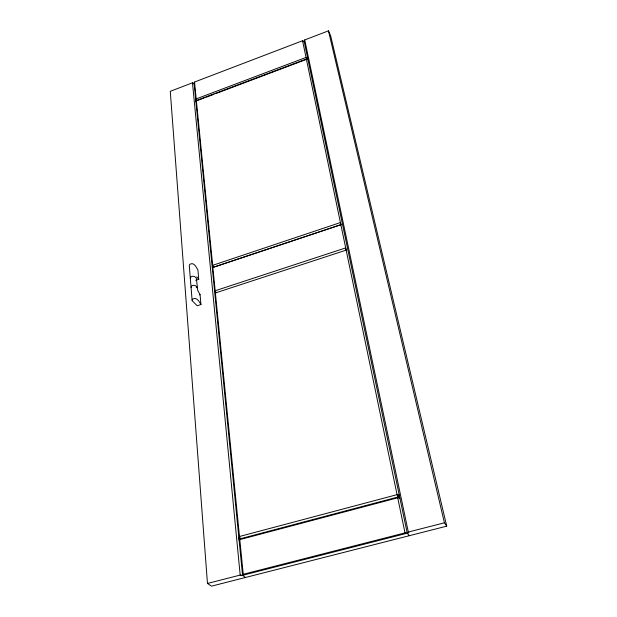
<?xml version="1.0" encoding="UTF-8"?>
<svg xmlns="http://www.w3.org/2000/svg" width="617" height="617" viewBox="0 0 617 617"><rect width="100%" height="100%" fill="white"/><g stroke="black" fill="none" stroke-linecap="round" stroke-linejoin="round"><path stroke-width="0.93" d="M307.667 58.098L306.032 57.42L196.198 98.905L196.931 100.718L195.882 101.111L196.198 98.905L194.532 82.03L302.561 40.745L304.173 41.439L407.251 533.188L409.264 535.703M307.991 59.664L306.356 58.985L397.063 494.649L399.577 496.569L397.718 497.803L239.805 539.613L239.003 539.119L239.496 536.489L196.36 100.494L306.356 58.985L307.829 58.885L306.032 57.42L302.561 40.745L303.086 41.848M245.512 577.473L242.566 575.314L194.139 83.449L194.532 82.03M195.805 100.324L196.198 98.905M195.959 101.905L196.36 100.494L196.931 100.718M405.608 533.612L405.022 532.887L397.718 497.803L397.973 496.993L397.063 494.649L239.496 536.489L238.848 537.561M304.173 41.439L304.736 39.92L328.468 30.85L330.673 35.879L446.731 526.154L211.5 586.15L207.459 583.458L170.269 91.301L192.473 82.817L194.139 83.449M190.337 278.491L190.9 276.863C192.735 275.699 195.427 276.316 196.36 278.367L197.733 290.453L200.085 294.648L200.941 304.536L197.185 305.762L192.134 300.633L189.28 265.48L189.882 264.223C193.985 261.778 196.183 267.2 197.918 269.907L198.736 279.3L195.682 280.311M192.088 300.263L192.712 299.029C196.707 296.63 199.368 301.705 200.941 304.536M239.157 540.677L240.483 538.726L239.496 536.489M195.882 101.111L196.36 100.494M197.826 100.378L204.127 98.003M205.924 97.324L214.03 94.27M215.827 93.591L236.527 85.778M237.075 85.57L307.829 58.885M340.854 224.665L212.88 267.439L341.193 224.642M196.322 287.669L197.131 287.406C196.175 285.355 193.476 284.769 191.632 285.926L191.062 287.537M196.337 287.692L197.147 287.422M199.461 294.849L200.085 294.648M346.484 250.024L215.402 292.952L216.027 292.774L215.186 290.754L345.69 247.911L346.152 250.101M239.003 539.119L399.577 496.569M207.459 583.458L240.19 575.083L242.566 575.314L243.237 574.296L239.805 539.613M446.731 526.154L444.425 522.8L408.323 532.039L407.251 533.188L405.022 532.887L243.237 574.296L244.085 574.921M196.761 276.863L198.736 279.3M397.718 497.803L399.909 498.15M397.063 494.649L399.245 494.996M306.356 58.985L306.726 59.301L306.032 57.42M193.113 83.835L192.473 82.817L240.19 575.083L241.046 575.7L408.901 532.764L408.323 532.039L304.736 39.92M213.497 267.323L212.672 265.333L340.414 222.56L340.931 223.948M328.468 30.85L444.425 522.8"/></g></svg>
